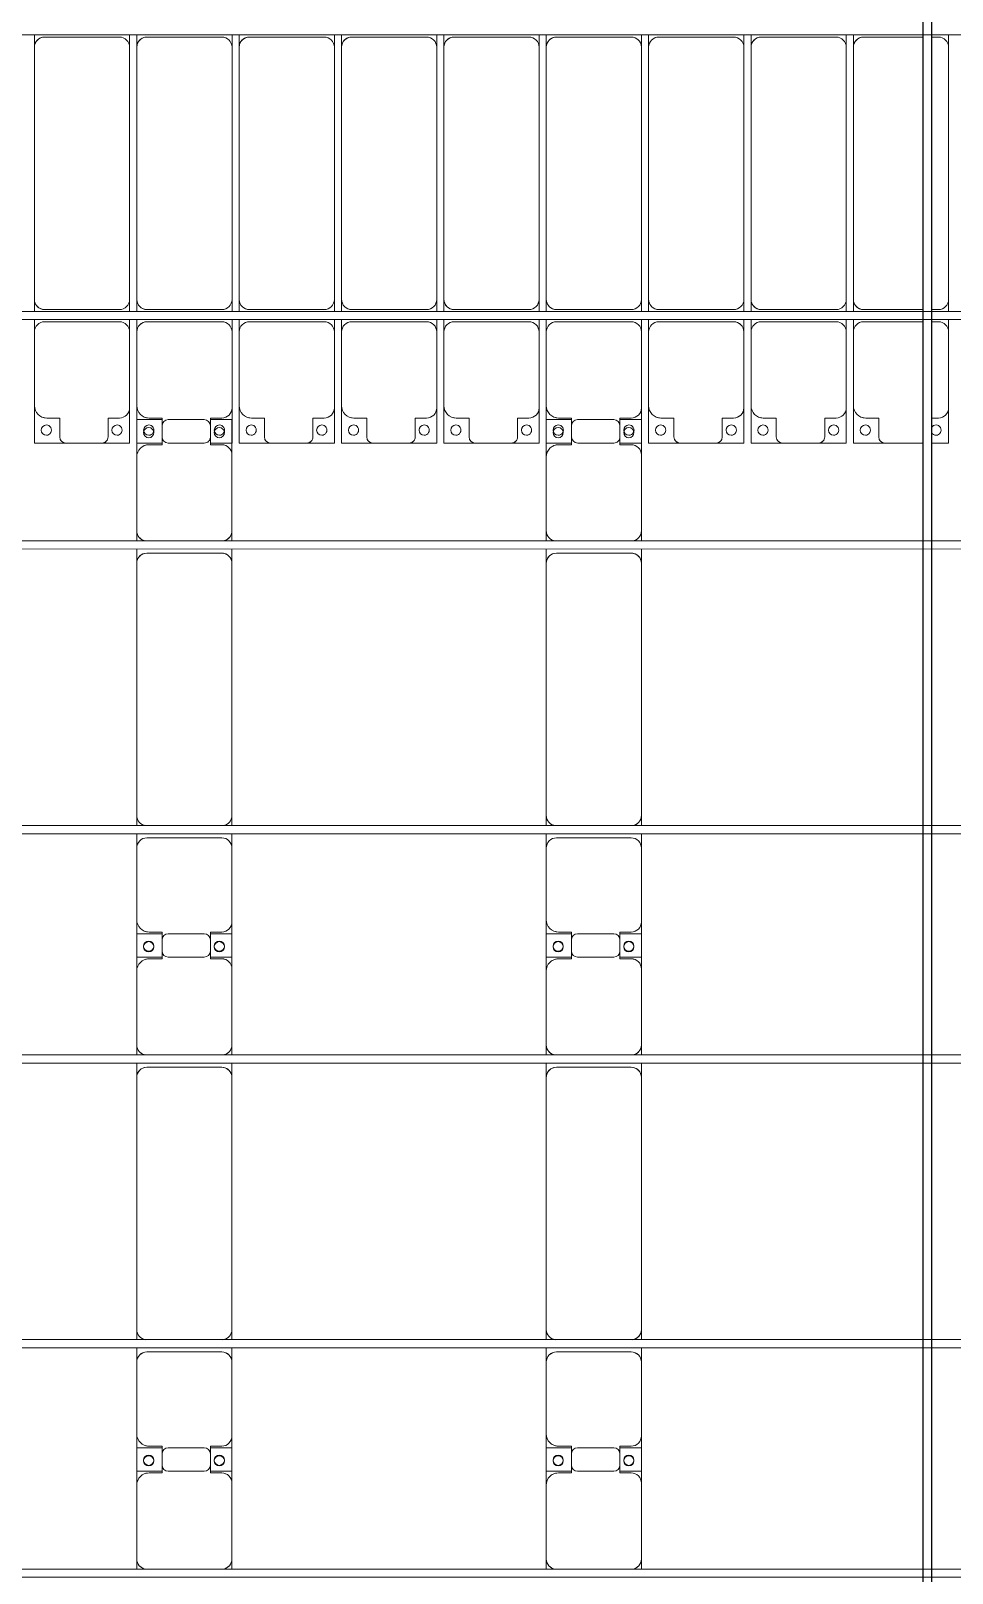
# Model space of a CAD drawing. Header units: millimetres. Extents: x -147246 to 112336, y -213734 to -86506.
# Drawn here: x -132865 to -128365, y -138375 to -130845 of the extents above; entities that cross this region are included whole.
import ezdxf

# ---------------------------------------------------------------- set-up
doc = ezdxf.new("R2010")
doc.units = ezdxf.units.MM
doc.layers.add('A-GENM', color=13, linetype='Continuous', lineweight=9)
doc.layers.add('S-BEAM', color=12, linetype='Continuous', lineweight=9)

# ---------------------------------------------------------------- blocks, each defined once
blk = doc.blocks.new('Dải phao đi lại kèm đỡ invester - DẢI PHAO ĐI LẠI-14853-BỐ TRÍ KHUNG KẾT CẤU BÈ PIN 05')
at = {"layer": 'A-GENM', "color": 7}
for p, q in [((7258.4, 620.3), (7258.4, 680.8)), ((7723.4, 680.8), (7723.4, 620.3)), ((7758.4, 620.3), (7758.4, 680.8)), ((8223.4, 680.8), (8223.4, 620.3)), ((8258.4, 620.3), (8258.4, 680.8)), ((8723.4, 680.8), (8723.4, 620.3)), ((8758.4, 620.3), (8758.4, 680.8)), ((9223.4, 680.8), (9223.4, 620.3)), ((9258.4, 620.3), (9258.4, 680.8)), ((9723.4, 680.8), (9723.4, 620.3)), ((9758.4, 620.3), (9758.4, 680.8)), ((10223.4, 680.8), (10223.4, 620.3)), ((10258.4, 620.3), (10258.4, 680.8)), ((10723.4, 680.8), (10723.4, 620.3)), ((10758.4, 620.3), (10758.4, 680.8)), ((11223.4, 680.8), (11223.4, 620.3)), ((11258.4, 620.3), (11258.4, 680.8)), ((11723.4, 680.8), (11723.4, 620.3)), ((7258.4, 620.3), (7258.4, -610.3)), ((7673.4, 670.3), (7308.4, 670.3)), ((7723.4, -610.3), (7723.4, 620.3)), ((7758.4, 620.3), (7758.4, -610.3)), ((8173.4, 670.3), (7808.4, 670.3)), ((8223.4, -610.3), (8223.4, 620.3)), ((8258.4, 620.3), (8258.4, -610.3)), ((8673.4, 670.3), (8308.4, 670.3)), ((8723.4, -610.3), (8723.4, 620.3)), ((8758.4, 620.3), (8758.4, -610.3)), ((9173.4, 670.3), (8808.4, 670.3)), ((9223.4, -610.3), (9223.4, 620.3)), ((9258.4, 620.3), (9258.4, -610.3)), ((9673.4, 670.3), (9308.4, 670.3)), ((9723.4, -610.3), (9723.4, 620.3)), ((9758.4, 620.3), (9758.4, -610.3)), ((10173.4, 670.3), (9808.4, 670.3)), ((10223.4, -610.3), (10223.4, 620.3)), ((10258.4, 620.3), (10258.4, -610.3)), ((10673.4, 670.3), (10308.4, 670.3)), ((10723.4, -610.3), (10723.4, 620.3)), ((10758.4, 620.3), (10758.4, -610.3)), ((11173.4, 670.3), (10808.4, 670.3)), ((11223.4, -610.3), (11223.4, 620.3)), ((11258.4, 620.3), (11258.4, -610.3)), ((11599.8, 670.3), (11308.4, 670.3)), ((11673.4, 670.3), (11639.8, 670.3)), ((11723.4, -610.3), (11723.4, 620.3)), ((7258.4, -669.2), (7258.4, -610.3)), ((7308.4, -660.3), (7673.4, -660.3)), ((7723.4, -610.3), (7723.4, -669.2)), ((7758.4, -669.2), (7758.4, -610.3)), ((7808.4, -660.3), (8173.4, -660.3)), ((8223.4, -610.3), (8223.4, -669.2)), ((8258.4, -669.2), (8258.4, -610.3)), ((8308.4, -660.3), (8673.4, -660.3)), ((8723.4, -610.3), (8723.4, -669.2)), ((8758.4, -669.2), (8758.4, -610.3)), ((8808.4, -660.3), (9173.4, -660.3)), ((9223.4, -610.3), (9223.4, -669.2)), ((9258.4, -669.2), (9258.4, -610.3)), ((9308.4, -660.3), (9673.4, -660.3)), ((9723.4, -610.3), (9723.4, -669.2)), ((9758.4, -669.2), (9758.4, -610.3)), ((9808.4, -660.3), (10173.4, -660.3)), ((10223.4, -610.3), (10223.4, -669.2)), ((10258.4, -669.2), (10258.4, -610.3)), ((10308.4, -660.3), (10673.4, -660.3)), ((10723.4, -610.3), (10723.4, -669.2)), ((10758.4, -669.2), (10758.4, -610.3)), ((10808.4, -660.3), (11173.4, -660.3)), ((11223.4, -610.3), (11223.4, -669.2)), ((11258.4, -669.2), (11258.4, -610.3)), ((11308.4, -660.3), (11599.8, -660.3)), ((11639.8, -660.3), (11673.4, -660.3)), ((11723.4, -610.3), (11723.4, -669.2)), ((7258.4, -769.7), (7258.4, -709.2)), ((7673.4, -719.7), (7308.4, -719.7)), ((7723.4, -709.2), (7723.4, -769.7)), ((7758.4, -769.7), (7758.4, -709.2)), ((8173.4, -719.7), (7808.4, -719.7)), ((8223.4, -709.2), (8223.4, -769.7)), ((8258.4, -769.7), (8258.4, -709.2)), ((8673.4, -719.7), (8308.4, -719.7)), ((8723.4, -709.2), (8723.4, -769.7)), ((8758.4, -769.7), (8758.4, -709.2)), ((9173.4, -719.7), (8808.4, -719.7)), ((9223.4, -709.2), (9223.4, -769.7)), ((9258.4, -769.7), (9258.4, -709.2)), ((9673.4, -719.7), (9308.4, -719.7)), ((9723.4, -709.2), (9723.4, -769.7)), ((9758.4, -769.7), (9758.4, -709.2)), ((10173.4, -719.7), (9808.4, -719.7)), ((10223.4, -709.2), (10223.4, -769.7)), ((10258.4, -769.7), (10258.4, -709.2)), ((10673.4, -719.7), (10308.4, -719.7)), ((10723.4, -709.2), (10723.4, -769.7)), ((10758.4, -769.7), (10758.4, -709.2)), ((11173.4, -719.7), (10808.4, -719.7)), ((11223.4, -709.2), (11223.4, -769.7)), ((11258.4, -769.7), (11258.4, -709.2)), ((11599.8, -719.7), (11308.4, -719.7)), ((11673.4, -719.7), (11639.8, -719.7)), ((11723.4, -709.2), (11723.4, -769.7)), ((7258.4, -769.7), (7258.4, -1129.7)), ((7723.4, -1139.7), (7723.4, -769.7)), ((7758.4, -769.7), (7758.4, -1129.7)), ((8223.4, -1139.7), (8223.4, -769.7)), ((8258.4, -769.7), (8258.4, -1129.7)), ((8723.4, -1139.7), (8723.4, -769.7)), ((8758.4, -769.7), (8758.4, -1129.7)), ((9223.4, -1139.7), (9223.4, -769.7)), ((9258.4, -769.7), (9258.4, -1129.7)), ((9723.4, -1139.7), (9723.4, -769.7)), ((9758.4, -769.7), (9758.4, -1129.7)), ((10223.4, -1139.7), (10223.4, -769.7)), ((10258.4, -769.7), (10258.4, -1129.7)), ((10723.4, -1139.7), (10723.4, -769.7)), ((10758.4, -769.7), (10758.4, -1129.7)), ((11223.4, -1139.7), (11223.4, -769.7)), ((11258.4, -769.7), (11258.4, -1129.7)), ((11723.4, -1139.7), (11723.4, -769.7)), ((7258.4, -1312.2), (7258.4, -1129.7)), ((7318.4, -1189.7), (7381.8, -1189.7)), ((7381.8, -1189.7), (7381.8, -1282.2)), ((7618.2, -1282.2), (7618.2, -1189.7)), ((7618.2, -1189.7), (7673.4, -1189.7)), ((7723.4, -1139.7), (7723.4, -1312.2)), ((7758.4, -1312.2), (7758.4, -1129.7)), ((7818.4, -1189.7), (7881.8, -1189.7)), ((7881.8, -1189.7), (7881.8, -1282.2)), ((8118.2, -1282.2), (8118.2, -1189.7)), ((8118.2, -1189.7), (8173.4, -1189.7)), ((8223.4, -1139.7), (8223.4, -1312.2)), ((8258.4, -1312.2), (8258.4, -1129.7)), ((8318.4, -1189.7), (8381.8, -1189.7)), ((8381.8, -1189.7), (8381.8, -1282.2)), ((8618.2, -1282.2), (8618.2, -1189.7)), ((8618.2, -1189.7), (8673.4, -1189.7)), ((8723.4, -1139.7), (8723.4, -1312.2)), ((8758.4, -1312.2), (8758.4, -1129.7)), ((8818.4, -1189.7), (8881.8, -1189.7)), ((8881.8, -1189.7), (8881.8, -1282.2)), ((9118.2, -1282.2), (9118.2, -1189.7)), ((9118.2, -1189.7), (9173.4, -1189.7)), ((9223.4, -1139.7), (9223.4, -1312.2)), ((9258.4, -1312.2), (9258.4, -1129.7)), ((9318.4, -1189.7), (9381.8, -1189.7)), ((9381.8, -1189.7), (9381.8, -1282.2)), ((9618.2, -1282.2), (9618.2, -1189.7)), ((9618.2, -1189.7), (9673.4, -1189.7)), ((9723.4, -1139.7), (9723.4, -1312.2)), ((9758.4, -1312.2), (9758.4, -1129.7)), ((9818.4, -1189.7), (9881.8, -1189.7)), ((9881.8, -1189.7), (9881.8, -1282.2)), ((10118.2, -1282.2), (10118.2, -1189.7)), ((10118.2, -1189.7), (10173.4, -1189.7)), ((10223.4, -1139.7), (10223.4, -1312.2)), ((10258.4, -1312.2), (10258.4, -1129.7)), ((10318.4, -1189.7), (10381.8, -1189.7)), ((10381.8, -1189.7), (10381.8, -1282.2)), ((10618.2, -1282.2), (10618.2, -1189.7)), ((10618.2, -1189.7), (10673.4, -1189.7)), ((10723.4, -1139.7), (10723.4, -1312.2)), ((10758.4, -1312.2), (10758.4, -1129.7)), ((10818.4, -1189.7), (10881.8, -1189.7)), ((10881.8, -1189.7), (10881.8, -1282.2)), ((11118.2, -1282.2), (11118.2, -1189.7)), ((11118.2, -1189.7), (11173.4, -1189.7)), ((11223.4, -1139.7), (11223.4, -1312.2)), ((11258.4, -1312.2), (11258.4, -1129.7)), ((11318.4, -1189.7), (11381.8, -1189.7)), ((11381.8, -1189.7), (11381.8, -1282.2)), ((11639.8, -1189.7), (11673.4, -1189.7)), ((11723.4, -1139.7), (11723.4, -1312.2)), ((7411.8, -1312.2), (7258.4, -1312.2)), ((7411.8, -1312.2), (7588.2, -1312.2)), ((7723.4, -1312.2), (7588.2, -1312.2)), ((7881.6, -1312.2), (7758.4, -1312.2)), ((7911.8, -1312.2), (8088.2, -1312.2)), ((8223.4, -1312.2), (8118, -1312.2)), ((8411.8, -1312.2), (8258.4, -1312.2)), ((8411.8, -1312.2), (8588.2, -1312.2)), ((8723.4, -1312.2), (8588.2, -1312.2)), ((8911.8, -1312.2), (8758.4, -1312.2)), ((8911.8, -1312.2), (9088.2, -1312.2)), ((9223.4, -1312.2), (9088.2, -1312.2)), ((9411.8, -1312.2), (9258.4, -1312.2)), ((9411.8, -1312.2), (9588.2, -1312.2)), ((9723.4, -1312.2), (9588.7, -1312.2)), ((9881.6, -1312.2), (9758.4, -1312.2)), ((9911.8, -1312.2), (10088.2, -1312.2)), ((10223.4, -1312.2), (10118, -1312.2)), ((10411.8, -1312.2), (10258.4, -1312.2)), ((10411.8, -1312.2), (10588.2, -1312.2)), ((10723.4, -1312.2), (10588.2, -1312.2)), ((10911.8, -1312.2), (10758.4, -1312.2)), ((10911.8, -1312.2), (11088.2, -1312.2)), ((11223.4, -1312.2), (11088.2, -1312.2)), ((11411.8, -1312.2), (11258.4, -1312.2)), ((11411.8, -1312.2), (11588.2, -1312.2)), ((11599.8, -1312.2), (11588.2, -1312.2)), ((11723.4, -1312.2), (11639.8, -1312.2))]:
    blk.add_line(p, q, dxfattribs=at)
for centre, radius, start, end in [((7308.4, 620.3), 50, 90, 180), ((7308.4, 620.3), 50, 90, 165), ((7673.4, 620.3), 50, 360, 90), ((7673.4, 620.3), 50, 360, 90), ((7808.4, 620.3), 50, 90, 180), ((7808.4, 620.3), 50, 90, 165), ((8173.4, 620.3), 50, 360, 90), ((8173.4, 620.3), 50, 360, 90), ((8308.4, 620.3), 50, 90, 180), ((8308.4, 620.3), 50, 90, 165), ((8673.4, 620.3), 50, 360, 90), ((8673.4, 620.3), 50, 360, 90), ((8808.4, 620.3), 50, 90, 180), ((8808.4, 620.3), 50, 90, 165), ((9173.4, 620.3), 50, 360, 90), ((9173.4, 620.3), 50, 360, 90), ((9308.4, 620.3), 50, 90, 180), ((9308.4, 620.3), 50, 90, 165), ((9673.4, 620.3), 50, 360, 90), ((9673.4, 620.3), 50, 360, 90), ((9808.4, 620.3), 50, 90, 180), ((9808.4, 620.3), 50, 90, 165), ((10173.4, 620.3), 50, 360, 90), ((10173.4, 620.3), 50, 2.9047, 90), ((10308.4, 620.3), 50, 90, 180), ((10308.4, 620.3), 50, 90, 165), ((10673.4, 620.3), 50, 360, 90), ((10673.4, 620.3), 50, 360, 90), ((10808.4, 620.3), 50, 90, 180), ((10808.4, 620.3), 50, 90, 165), ((11173.4, 620.3), 50, 360, 90), ((11173.4, 620.3), 50, 360, 90), ((11308.4, 620.3), 50, 90, 180), ((11308.4, 620.3), 50, 90, 165), ((11673.4, 620.3), 50, 360, 90), ((11673.4, 620.3), 50, 360, 90), ((7308.4, -610.3), 50, 180, 270), ((7308.4, -610.3), 50, 180, 255), ((7673.4, -610.3), 50, 270, 0), ((7673.4, -610.3), 50, 315, 0), ((7808.4, -610.3), 50, 180, 270), ((7808.4, -610.3), 50, 180, 255), ((8173.4, -610.3), 50, 270, 0), ((8173.4, -610.3), 50, 315, 0), ((8308.4, -610.3), 50, 180, 270), ((8308.4, -610.3), 50, 180, 255), ((8673.4, -610.3), 50, 270, 0), ((8673.4, -610.3), 50, 315, 0), ((8808.4, -610.3), 50, 180, 270), ((8808.4, -610.3), 50, 180, 255), ((9173.4, -610.3), 50, 270, 0), ((9173.4, -610.3), 50, 315, 0), ((9308.4, -610.3), 50, 180, 270), ((9308.4, -610.3), 50, 180, 255), ((9673.4, -610.3), 50, 270, 360), ((9673.4, -610.3), 50, 315, 0), ((9808.4, -610.3), 50, 180, 270), ((9808.4, -610.3), 50, 180, 255), ((10173.4, -610.3), 50, 270, 0), ((10173.4, -610.3), 50, 315, 357.13878), ((10308.4, -610.3), 50, 180, 270), ((10308.4, -610.3), 50, 180, 255), ((10673.4, -610.3), 50, 270, 0), ((10673.4, -610.3), 50, 315, 0), ((10808.4, -610.3), 50, 180, 270), ((10808.4, -610.3), 50, 180, 255), ((11173.4, -610.3), 50, 270, 0), ((11173.4, -610.3), 50, 315, 0), ((11308.4, -610.3), 50, 180, 270), ((11308.4, -610.3), 50, 180, 255), ((11673.4, -610.3), 50, 270, 360), ((11673.4, -610.3), 50, 315, 360), ((7308.4, -769.7), 50, 90, 180), ((7308.4, -769.7), 50, 90, 135), ((7673.4, -769.7), 50, 360, 90), ((7673.4, -769.7), 50, 45, 90), ((7808.4, -769.7), 50, 90, 180), ((7808.4, -769.7), 50, 90, 135), ((8173.4, -769.7), 50, 0, 90), ((8173.4, -769.7), 50, 45, 90), ((8308.4, -769.7), 50, 90, 180), ((8308.4, -769.7), 50, 90, 135), ((8673.4, -769.7), 50, 0, 90), ((8673.4, -769.7), 50, 45, 90), ((8808.4, -769.7), 50, 90, 180), ((8808.4, -769.7), 50, 90, 135), ((9173.4, -769.7), 50, 0, 90), ((9173.4, -769.7), 50, 45, 90), ((9308.4, -769.7), 50, 90, 180), ((9308.4, -769.7), 50, 90, 135), ((9673.4, -769.7), 50, 0, 90), ((9673.4, -769.7), 50, 45, 90), ((9808.4, -769.7), 50, 90, 180), ((9808.4, -769.7), 50, 90, 135), ((10173.4, -769.7), 50, 360, 90), ((10173.4, -769.7), 50, 45, 90), ((10308.4, -769.7), 50, 90, 180), ((10308.4, -769.7), 50, 90, 135), ((10673.4, -769.7), 50, 0, 90), ((10673.4, -769.7), 50, 45, 90), ((10808.4, -769.7), 50, 90, 180), ((10808.4, -769.7), 50, 90, 135), ((11173.4, -769.7), 50, 0, 90), ((11173.4, -769.7), 50, 45, 90), ((11308.4, -769.7), 50, 90, 180), ((11308.4, -769.7), 50, 90, 135), ((11673.4, -769.7), 50, 360, 90), ((11673.4, -769.7), 50, 45, 90), ((7318.4, -1129.7), 60, 180, 270), ((7318.4, -1129.7), 60, 240, 270), ((7673.4, -1139.7), 50, 270, 0), ((7673.4, -1139.7), 50, 270, 315), ((7818.4, -1129.7), 60, 180, 270), ((7818.4, -1129.7), 60, 240, 270), ((8173.4, -1139.7), 50, 270, 360), ((8173.4, -1139.7), 50, 270, 315), ((8318.4, -1129.7), 60, 180, 270), ((8318.4, -1129.7), 60, 240, 270), ((8673.4, -1139.7), 50, 270, 0), ((8673.4, -1139.7), 50, 270, 315), ((8818.4, -1129.7), 60, 180, 270), ((8818.4, -1129.7), 60, 240, 270), ((9173.4, -1139.7), 50, 270, 360), ((9173.4, -1139.7), 50, 270, 315), ((9318.4, -1129.7), 60, 180, 270), ((9318.4, -1129.7), 60, 240, 270), ((9673.4, -1139.7), 50, 270, 0), ((9673.4, -1139.7), 50, 270, 315), ((9818.4, -1129.7), 60, 180, 270), ((9818.4, -1129.7), 60, 240, 270), ((10173.4, -1139.7), 50, 270, 360), ((10173.4, -1139.7), 50, 270, 315), ((10318.4, -1129.7), 60, 180, 270), ((10318.4, -1129.7), 60, 240, 270), ((10673.4, -1139.7), 50, 270, 360), ((10673.4, -1139.7), 50, 270, 315), ((10818.4, -1129.7), 60, 180, 270), ((10818.4, -1129.7), 60, 240, 270), ((11173.4, -1139.7), 50, 270, 360), ((11173.4, -1139.7), 50, 270, 315), ((11318.4, -1129.7), 60, 180, 270), ((11318.4, -1129.7), 60, 240, 270), ((11673.4, -1139.7), 50, 270, 360), ((11673.4, -1139.7), 50, 270, 315), ((7316.8, -1248.6), 25, 90, 270), ((7316.8, -1248.6), 25, 270, 90), ((7661.8, -1248.6), 25, 90, 270), ((7661.8, -1248.6), 25, 165, 180), ((7661.8, -1248.6), 25, 270, 90), ((7816.8, -1248.6), 25, 90, 270), ((7816.8, -1248.6), 25, 270, 90), ((8161.8, -1248.6), 25, 90, 270), ((8161.8, -1248.6), 25, 270, 90), ((8316.8, -1248.6), 25, 90, 270), ((8316.8, -1248.6), 25, 270, 90), ((8661.8, -1248.6), 25, 90, 270), ((8661.8, -1248.6), 25, 165, 180), ((8661.8, -1248.6), 25, 270, 90), ((8816.8, -1248.6), 25, 90, 270), ((8816.8, -1248.6), 25, 270, 90), ((9161.8, -1248.6), 25, 90, 270), ((9161.8, -1248.6), 25, 165, 180), ((9161.8, -1248.6), 25, 270, 90), ((9316.8, -1248.6), 25, 90, 270), ((9316.8, -1248.6), 25, 270, 90), ((9661.8, -1248.6), 25, 90, 270), ((9661.8, -1248.6), 25, 165, 180), ((9661.8, -1248.6), 25, 270, 90), ((9816.8, -1248.6), 25, 90, 270), ((9816.8, -1248.6), 25, 270, 90), ((10161.8, -1248.6), 25, 90, 270), ((10161.8, -1248.6), 25, 270, 90), ((10316.8, -1248.6), 25, 90, 270), ((10316.8, -1248.6), 25, 270, 90), ((10661.8, -1248.6), 25, 90, 270), ((10661.8, -1248.6), 25, 165, 180), ((10661.8, -1248.6), 25, 270, 90), ((10816.8, -1248.6), 25, 90, 270), ((10816.8, -1248.6), 25, 270, 90), ((11161.8, -1248.6), 25, 90, 270), ((11161.8, -1248.6), 25, 165, 180), ((11161.8, -1248.6), 25, 270, 90), ((11316.8, -1248.6), 25, 90, 270), ((11316.8, -1248.6), 25, 270, 90), ((11661.8, -1248.6), 25, 90, 150), ((11661.8, -1248.6), 25, 210, 270), ((11661.8, -1248.6), 25, 270, 90), ((7411.8, -1282.2), 30, 180, 270), ((7411.8, -1282.2), 30, 210, 270), ((7588.2, -1282.2), 30, 270, 0), ((7588.2, -1282.2), 30, 270, 330), ((7911.8, -1282.2), 30, 180, 270), ((8088.2, -1282.2), 30, 270, 0), ((8411.8, -1282.2), 30, 180, 270), ((8411.8, -1282.2), 30, 210, 270), ((8588.2, -1282.2), 30, 270, 0), ((8588.2, -1282.2), 30, 270, 330), ((8911.8, -1282.2), 30, 180, 270), ((8911.8, -1282.2), 30, 210, 270), ((9088.2, -1282.2), 30, 270, 0), ((9088.2, -1282.2), 30, 270, 330), ((9411.8, -1282.2), 30, 180, 270), ((9411.8, -1282.2), 30, 210, 270), ((9588.2, -1282.2), 30, 270, 0), ((9588.2, -1282.2), 30, 270.9198, 330), ((9911.8, -1282.2), 30, 180, 270), ((10088.2, -1282.2), 30, 270, 0), ((10411.8, -1282.2), 30, 180, 270), ((10411.8, -1282.2), 30, 210, 270), ((10588.2, -1282.2), 30, 270, 360), ((10588.2, -1282.2), 30, 270, 330), ((10911.8, -1282.2), 30, 180, 270), ((10911.8, -1282.2), 30, 210, 270), ((11088.2, -1282.2), 30, 270, 0), ((11088.2, -1282.2), 30, 270, 330), ((11411.8, -1282.2), 30, 180, 270), ((11411.8, -1282.2), 30, 210, 270), ((11588.2, -1282.2), 30, 270, 285), ((11588.2, -1282.2), 30, 270, 285)]:
    blk.add_arc(centre, radius, start, end, dxfattribs=at)
blk = doc.blocks.new('Dầm C52 - Dầm C52-18775-BỐ TRÍ KHUNG KẾT CẤU BÈ PIN 05')
at = {"layer": 'S-BEAM', "color": 1}
blk.add_line((-74474.3, 20), (74474.3, 20), dxfattribs=at)
blk = doc.blocks.new('Dầm C52 - Dầm C52-18776-BỐ TRÍ KHUNG KẾT CẤU BÈ PIN 05')
at = {"layer": 'S-BEAM', "color": 1}
for p, q in [((-74474.3, 20), (74474.3, 20)), ((74474.3, -20), (-74474.3, -20))]:
    blk.add_line(p, q, dxfattribs=at)
blk = doc.blocks.new('Dầm C52 - Dầm C52-18777-BỐ TRÍ KHUNG KẾT CẤU BÈ PIN 05')
at = {"layer": 'S-BEAM', "color": 1}
for p, q in [((-74474.3, 20), (74474.3, 20)), ((74474.3, -20), (-74474.3, -20))]:
    blk.add_line(p, q, dxfattribs=at)
blk = doc.blocks.new('Dầm C52 - Dầm C52-18778-BỐ TRÍ KHUNG KẾT CẤU BÈ PIN 05')
at = {"layer": 'S-BEAM', "color": 1}
for p, q in [((-74474.3, 20), (74474.3, 20)), ((74474.3, -20), (-74474.3, -20))]:
    blk.add_line(p, q, dxfattribs=at)
blk = doc.blocks.new('Dầm C52 - Hộp 40x60-38180-BỐ TRÍ KHUNG KẾT CẤU BÈ PIN 05')
at = {"layer": 'S-BEAM', "color": 3, "lineweight": 25}
for p, q in [((-38419.7, 20), (38419.7, 20)), ((38419.7, -20), (-38419.7, -20))]:
    blk.add_line(p, q, dxfattribs=at)
blk = doc.blocks.new('Dai phao do pin - DẢI PHAO ĐỠ PIN-35946-BỐ TRÍ KHUNG KẾT CẤU BÈ PIN 05')
at = {"layer": 'A-GENM', "color": 7}
for p, q in [((28330.5, 241.6), (28379.7, 241.6)), ((28739.7, 241.6), (28379.7, 241.6)), ((28739.7, 241.6), (28922.2, 241.6)), ((28807.8, 241.6), (28990.3, 241.6)), ((28807.8, 118.2), (28807.8, 241.6)), ((28922.2, 241.6), (28922.2, 118.2)), ((29340.3, 241.6), (28990.3, 241.6)), ((29340.3, 241.6), (29410.5, 241.6)), ((29450.5, 241.6), (29499.7, 241.6)), ((30730.3, 241.6), (29499.7, 241.6)), ((30730.3, 241.6), (30800.5, 241.6)), ((30840.5, 241.6), (30889.7, 241.6)), ((31249.7, 241.6), (30889.7, 241.6)), ((31249.7, 241.6), (31432.2, 241.6)), ((31317.8, 241.6), (31500.3, 241.6)), ((31317.8, 118.2), (31317.8, 241.6)), ((31432.2, 241.6), (31432.2, 118.2)), ((31850.3, 241.6), (31500.3, 241.6)), ((31850.3, 241.6), (31920.5, 241.6)), ((31960.5, 241.6), (32009.7, 241.6)), ((33240.3, 241.6), (32009.7, 241.6)), ((33240.3, 241.6), (33310.5, 241.6)), ((33350.5, 241.6), (33399.7, 241.6)), ((33759.7, 241.6), (33399.7, 241.6)), ((33759.7, 241.6), (33942.2, 241.6)), ((33942.2, 241.6), (33942.2, 118)), ((28799.7, 118.2), (28799.7, 181.6)), ((28930.3, 181.6), (28930.3, 118.2)), ((29390.3, -173.4), (29390.3, 191.6)), ((30780.3, -173.4), (30780.3, 191.6)), ((31309.7, 118.2), (31309.7, 181.6)), ((31440.3, 181.6), (31440.3, 118.2)), ((31900.3, -173.4), (31900.3, 191.6)), ((33290.3, -173.4), (33290.3, 191.6)), ((33819.7, 118.2), (33819.7, 181.6)), ((28892.2, 118.2), (28799.7, 118.2)), ((28807.8, 88.2), (28807.8, -88.2)), ((28930.3, 118.2), (28837.8, 118.2)), ((28922.2, -88.2), (28922.2, 88.2)), ((31402.2, 118.2), (31309.7, 118.2)), ((31317.8, 88.2), (31317.8, -88.2)), ((31440.3, 118.2), (31347.8, 118.2)), ((31432.2, -88.2), (31432.2, 88.2)), ((33912.2, 118.2), (33819.7, 118.2)), ((33942.2, -88.2), (33942.2, 88.2)), ((28799.7, -173.4), (28799.7, -118.2)), ((28799.7, -118.2), (28892.2, -118.2)), ((28807.8, -223.4), (28807.8, -118.2)), ((28837.8, -118.2), (28930.3, -118.2)), ((28922.2, -118.2), (28922.2, -223.4)), ((28930.3, -118.2), (28930.3, -173.4)), ((31309.7, -173.4), (31309.7, -118.2)), ((31309.7, -118.2), (31402.2, -118.2)), ((31317.8, -223.4), (31317.8, -118.2)), ((31347.8, -118.2), (31440.3, -118.2)), ((31432.2, -118.2), (31432.2, -223.4)), ((31440.3, -118.2), (31440.3, -173.4)), ((33819.7, -173.4), (33819.7, -118.2)), ((33819.7, -118.2), (33912.2, -118.2)), ((33942.2, -118.4), (33942.2, -223.4)), ((28379.7, -223.4), (28330.5, -223.4)), ((28379.7, -223.4), (28749.7, -223.4)), ((28922.2, -223.4), (28749.7, -223.4)), ((28980.3, -223.4), (28807.8, -223.4)), ((28980.3, -223.4), (29340.3, -223.4)), ((29410.5, -223.4), (29340.3, -223.4)), ((29499.7, -223.4), (29450.5, -223.4)), ((29499.7, -223.4), (30730.3, -223.4)), ((30800.5, -223.4), (30730.3, -223.4)), ((30889.7, -223.4), (30840.5, -223.4)), ((30889.7, -223.4), (31259.7, -223.4)), ((31432.2, -223.4), (31259.7, -223.4)), ((31490.3, -223.4), (31317.8, -223.4)), ((31490.3, -223.4), (31850.3, -223.4)), ((31920.5, -223.4), (31850.3, -223.4)), ((32009.7, -223.4), (31960.5, -223.4)), ((32009.7, -223.4), (33240.3, -223.4)), ((33310.5, -223.4), (33240.3, -223.4)), ((33399.7, -223.4), (33350.5, -223.4)), ((33399.7, -223.4), (33769.7, -223.4)), ((33942.2, -223.4), (33769.7, -223.4))]:
    blk.add_line(p, q, dxfattribs=at)
for centre, radius, start, end in [((28379.7, 191.6), 50, 90, 173.05948), ((28379.7, 191.6), 50, 135, 173.05948), ((28739.7, 181.6), 60, 360, 90), ((28990.3, 181.6), 60, 90, 180), ((29340.3, 191.6), 50, 0, 90), ((29340.3, 191.6), 50, 0, 45), ((29499.7, 191.6), 50, 90, 173.05948), ((29499.7, 191.6), 50, 105, 173.05948), ((30730.3, 191.6), 50, 0, 90), ((30730.3, 191.6), 50, 15, 90), ((30889.7, 191.6), 50, 90, 173.05948), ((30889.7, 191.6), 50, 135, 173.05948), ((31249.7, 181.6), 60, 360, 90), ((31500.3, 181.6), 60, 90, 180), ((31850.3, 191.6), 50, 0, 90), ((31850.3, 191.6), 50, 0, 45), ((32009.7, 191.6), 50, 90, 173.05948), ((32009.7, 191.6), 50, 105, 173.05948), ((33240.3, 191.6), 50, 360, 90), ((33240.3, 191.6), 50, 15, 90), ((33399.7, 191.6), 50, 90, 173.05948), ((33399.7, 191.6), 50, 135, 173.05948), ((33759.7, 181.6), 60, 360, 90), ((28739.7, 181.6), 60, 360, 30), ((28858.6, 183.2), 25, 360, 180), ((28858.6, 183.2), 25, 180, 0), ((28861.4, 183.2), 25, 0, 180), ((28861.4, 183.2), 25, 180, 360), ((28990.3, 181.6), 60, 150, 180), ((31249.7, 181.6), 60, 360, 30), ((31368.6, 183.2), 25, 360, 180), ((31368.6, 183.2), 25, 180, 360), ((31371.4, 183.2), 25, 0, 180), ((31371.4, 183.2), 25, 180, 0), ((31500.3, 181.6), 60, 150, 180), ((33759.7, 181.6), 60, 360, 30), ((33878.6, 183.2), 25, 0, 180), ((33878.6, 183.2), 25, 180, 0), ((28837.8, 88.2), 30, 90, 180), ((28892.2, 88.2), 30, 0, 90), ((31347.8, 88.2), 30, 90, 180), ((31402.2, 88.2), 30, 0, 90), ((33912.2, 88.2), 30, 360, 90), ((28837.8, -88.2), 30, 180, 270), ((28858.6, -161.8), 25, 360, 180), ((28861.4, -161.8), 25, 0, 180), ((28892.2, -88.2), 30, 270, 360), ((31347.8, -88.2), 30, 180, 270), ((31368.6, -161.8), 25, 360, 180), ((31371.4, -161.8), 25, 360, 180), ((31402.2, -88.2), 30, 270, 0), ((33878.6, -161.8), 25, 0, 180), ((33912.2, -88.2), 30, 270, 360), ((28379.7, -173.4), 50, 186.94052, 270), ((28379.7, -173.4), 50, 186.94052, 225), ((28749.7, -173.4), 50, 270, 360), ((28749.7, -173.4), 50, 315, 0), ((28858.6, -161.8), 25, 180, 360), ((28861.4, -161.8), 25, 180, 360), ((28980.3, -173.4), 50, 180, 270), ((28980.3, -173.4), 50, 180, 225), ((29340.3, -173.4), 50, 270, 360), ((29340.3, -173.4), 50, 315, 360), ((29499.7, -173.4), 50, 186.94052, 270), ((29499.7, -173.4), 50, 186.94052, 270), ((30730.3, -173.4), 50, 270, 0), ((30730.3, -173.4), 50, 285, 0), ((30889.7, -173.4), 50, 186.94052, 270), ((30889.7, -173.4), 50, 186.94052, 225), ((31259.7, -173.4), 50, 270, 360), ((31259.7, -173.4), 50, 315, 0), ((31368.6, -161.8), 25, 180, 360), ((31371.4, -161.8), 25, 180, 0), ((31490.3, -173.4), 50, 180, 270), ((31490.3, -173.4), 50, 180, 225), ((31850.3, -173.4), 50, 270, 0), ((31850.3, -173.4), 50, 315, 0), ((32009.7, -173.4), 50, 186.94052, 270), ((32009.7, -173.4), 50, 186.94052, 270), ((33240.3, -173.4), 50, 270, 0), ((33240.3, -173.4), 50, 285, 0), ((33399.7, -173.4), 50, 186.94052, 270), ((33399.7, -173.4), 50, 186.94052, 225), ((33769.7, -173.4), 50, 270, 360), ((33769.7, -173.4), 50, 315, 360), ((33878.6, -161.8), 25, 180, 0)]:
    blk.add_arc(centre, radius, start, end, dxfattribs=at)
blk = doc.blocks.new('Dai phao do pin - DẢI PHAO ĐỠ PIN-35977-BỐ TRÍ KHUNG KẾT CẤU BÈ PIN 05')
at = {"layer": 'A-GENM', "color": 7}
for p, q in [((28330.5, 241.6), (28379.7, 241.6)), ((28739.7, 241.6), (28379.7, 241.6)), ((28739.7, 241.6), (28922.2, 241.6)), ((28807.8, 241.6), (28990.3, 241.6)), ((28807.8, 118.2), (28807.8, 241.6)), ((28922.2, 241.6), (28922.2, 118.2)), ((29340.3, 241.6), (28990.3, 241.6)), ((29340.3, 241.6), (29410.5, 241.6)), ((29450.5, 241.6), (29499.7, 241.6)), ((30730.3, 241.6), (29499.7, 241.6)), ((30730.3, 241.6), (30800.5, 241.6)), ((30840.5, 241.6), (30889.7, 241.6)), ((31249.7, 241.6), (30889.7, 241.6)), ((31249.7, 241.6), (31432.2, 241.6)), ((31317.8, 241.6), (31500.3, 241.6)), ((31317.8, 118.2), (31317.8, 241.6)), ((31432.2, 241.6), (31432.2, 118.2)), ((31850.3, 241.6), (31500.3, 241.6)), ((31850.3, 241.6), (31920.5, 241.6)), ((31960.5, 241.6), (32009.7, 241.6)), ((33240.3, 241.6), (32009.7, 241.6)), ((33240.3, 241.6), (33310.5, 241.6)), ((33350.5, 241.6), (33399.7, 241.6)), ((33759.7, 241.6), (33399.7, 241.6)), ((33759.7, 241.6), (33942.2, 241.6)), ((33942.2, 241.6), (33942.2, 118)), ((28799.7, 118.2), (28799.7, 181.6)), ((28930.3, 181.6), (28930.3, 118.2)), ((29390.3, -173.4), (29390.3, 191.6)), ((30780.3, -173.4), (30780.3, 191.6)), ((31309.7, 118.2), (31309.7, 181.6)), ((31440.3, 181.6), (31440.3, 118.2)), ((31900.3, -173.4), (31900.3, 191.6)), ((33290.3, -173.4), (33290.3, 191.6)), ((33819.7, 118.2), (33819.7, 181.6)), ((28892.2, 118.2), (28799.7, 118.2)), ((28807.8, 88.2), (28807.8, -88.2)), ((28930.3, 118.2), (28837.8, 118.2)), ((28922.2, -88.2), (28922.2, 88.2)), ((31402.2, 118.2), (31309.7, 118.2)), ((31317.8, 88.2), (31317.8, -88.2)), ((31440.3, 118.2), (31347.8, 118.2)), ((31432.2, -88.2), (31432.2, 88.2)), ((33912.2, 118.2), (33819.7, 118.2)), ((33942.2, -88.2), (33942.2, 88.2)), ((28799.7, -173.4), (28799.7, -118.2)), ((28799.7, -118.2), (28892.2, -118.2)), ((28807.8, -223.4), (28807.8, -118.2)), ((28837.8, -118.2), (28930.3, -118.2)), ((28922.2, -118.2), (28922.2, -223.4)), ((28930.3, -118.2), (28930.3, -173.4)), ((31309.7, -173.4), (31309.7, -118.2)), ((31309.7, -118.2), (31402.2, -118.2)), ((31317.8, -223.4), (31317.8, -118.2)), ((31347.8, -118.2), (31440.3, -118.2)), ((31432.2, -118.2), (31432.2, -223.4)), ((31440.3, -118.2), (31440.3, -173.4)), ((33819.7, -173.4), (33819.7, -118.2)), ((33819.7, -118.2), (33912.2, -118.2)), ((33942.2, -118.4), (33942.2, -223.4)), ((28379.7, -223.4), (28330.5, -223.4)), ((28379.7, -223.4), (28749.7, -223.4)), ((28922.2, -223.4), (28749.7, -223.4)), ((28980.3, -223.4), (28807.8, -223.4)), ((28980.3, -223.4), (29340.3, -223.4)), ((29410.5, -223.4), (29340.3, -223.4)), ((29499.7, -223.4), (29450.5, -223.4)), ((29499.7, -223.4), (30730.3, -223.4)), ((30800.5, -223.4), (30730.3, -223.4)), ((30889.7, -223.4), (30840.5, -223.4)), ((30889.7, -223.4), (31259.7, -223.4)), ((31432.2, -223.4), (31259.7, -223.4)), ((31490.3, -223.4), (31317.8, -223.4)), ((31490.3, -223.4), (31850.3, -223.4)), ((31920.5, -223.4), (31850.3, -223.4)), ((32009.7, -223.4), (31960.5, -223.4)), ((32009.7, -223.4), (33240.3, -223.4)), ((33310.5, -223.4), (33240.3, -223.4)), ((33399.7, -223.4), (33350.5, -223.4)), ((33399.7, -223.4), (33769.7, -223.4)), ((33942.2, -223.4), (33769.7, -223.4))]:
    blk.add_line(p, q, dxfattribs=at)
for centre, radius, start, end in [((28379.7, 191.6), 50, 90, 173.05948), ((28379.7, 191.6), 50, 135, 173.05948), ((28739.7, 181.6), 60, 360, 90), ((28990.3, 181.6), 60, 90, 180), ((29340.3, 191.6), 50, 0, 90), ((29340.3, 191.6), 50, 0, 45), ((29499.7, 191.6), 50, 90, 173.05948), ((29499.7, 191.6), 50, 105, 173.05948), ((30730.3, 191.6), 50, 0, 90), ((30730.3, 191.6), 50, 15, 90), ((30889.7, 191.6), 50, 90, 173.05948), ((30889.7, 191.6), 50, 135, 173.05948), ((31249.7, 181.6), 60, 360, 90), ((31500.3, 181.6), 60, 90, 180), ((31850.3, 191.6), 50, 0, 90), ((31850.3, 191.6), 50, 0, 45), ((32009.7, 191.6), 50, 90, 173.05948), ((32009.7, 191.6), 50, 105, 173.05948), ((33240.3, 191.6), 50, 360, 90), ((33240.3, 191.6), 50, 15, 90), ((33399.7, 191.6), 50, 90, 173.05948), ((33399.7, 191.6), 50, 135, 173.05948), ((33759.7, 181.6), 60, 360, 90), ((28739.7, 181.6), 60, 360, 30), ((28858.6, 183.2), 25, 360, 180), ((28858.6, 183.2), 25, 180, 0), ((28861.4, 183.2), 25, 0, 180), ((28861.4, 183.2), 25, 180, 360), ((28990.3, 181.6), 60, 150, 180), ((31249.7, 181.6), 60, 360, 30), ((31368.6, 183.2), 25, 360, 180), ((31368.6, 183.2), 25, 180, 360), ((31371.4, 183.2), 25, 0, 180), ((31371.4, 183.2), 25, 180, 0), ((31500.3, 181.6), 60, 150, 180), ((33759.7, 181.6), 60, 360, 30), ((33878.6, 183.2), 25, 0, 180), ((33878.6, 183.2), 25, 180, 0), ((28837.8, 88.2), 30, 90, 180), ((28892.2, 88.2), 30, 0, 90), ((31347.8, 88.2), 30, 90, 180), ((31402.2, 88.2), 30, 0, 90), ((33912.2, 88.2), 30, 360, 90), ((28837.8, -88.2), 30, 180, 270), ((28858.6, -161.8), 25, 360, 180), ((28861.4, -161.8), 25, 0, 180), ((28892.2, -88.2), 30, 270, 360), ((31347.8, -88.2), 30, 180, 270), ((31368.6, -161.8), 25, 360, 180), ((31371.4, -161.8), 25, 360, 180), ((31402.2, -88.2), 30, 270, 0), ((33878.6, -161.8), 25, 0, 180), ((33912.2, -88.2), 30, 270, 360), ((28379.7, -173.4), 50, 186.94052, 270), ((28379.7, -173.4), 50, 186.94052, 225), ((28749.7, -173.4), 50, 270, 360), ((28749.7, -173.4), 50, 315, 0), ((28858.6, -161.8), 25, 180, 360), ((28861.4, -161.8), 25, 180, 360), ((28980.3, -173.4), 50, 180, 270), ((28980.3, -173.4), 50, 180, 225), ((29340.3, -173.4), 50, 270, 360), ((29340.3, -173.4), 50, 315, 360), ((29499.7, -173.4), 50, 186.94052, 270), ((29499.7, -173.4), 50, 186.94052, 269.1767), ((30730.3, -173.4), 50, 270, 0), ((30730.3, -173.4), 50, 285, 0), ((30889.7, -173.4), 50, 186.94052, 270), ((30889.7, -173.4), 50, 186.94052, 225), ((31259.7, -173.4), 50, 270, 360), ((31259.7, -173.4), 50, 315, 0), ((31368.6, -161.8), 25, 180, 360), ((31371.4, -161.8), 25, 180, 0), ((31490.3, -173.4), 50, 180, 270), ((31490.3, -173.4), 50, 180, 225), ((31850.3, -173.4), 50, 270, 0), ((31850.3, -173.4), 50, 315, 0), ((32009.7, -173.4), 50, 186.94052, 270), ((32009.7, -173.4), 50, 186.94052, 269.08839), ((33240.3, -173.4), 50, 270, 0), ((33240.3, -173.4), 50, 285, 0), ((33399.7, -173.4), 50, 186.94052, 270), ((33399.7, -173.4), 50, 186.94052, 225), ((33769.7, -173.4), 50, 270, 360), ((33769.7, -173.4), 50, 315, 360), ((33878.6, -161.8), 25, 180, 0)]:
    blk.add_arc(centre, radius, start, end, dxfattribs=at)
blk = doc.blocks.new('HOBANMONG_BEPIN 5_rvt-1-BỐ TRÍ KHUNG KẾT CẤU BÈ PIN 05')
at = {"layer": 'A-GENM', "color": 3, "lineweight": 25}
for name, p, rotation in [('Dải phao đi lại kèm đỡ invester - DẢI PHAO ĐI LẠI-14853-BỐ TRÍ KHUNG KẾT CẤU BÈ PIN 05', (-140105.4, -131545.4), 359.9997710135151), ('Dai phao do pin - DẢI PHAO ĐỠ PIN-35946-BỐ TRÍ KHUNG KẾT CẤU BÈ PIN 05', (-132105.8, -166685.1), 89.99977101252024), ('Dai phao do pin - DẢI PHAO ĐỠ PIN-35977-BỐ TRÍ KHUNG KẾT CẤU BÈ PIN 05', (-130105.8, -166685.1), 89.99977101252024)]:
    blk.add_blockref(name, p, dxfattribs=dict(at, rotation=rotation))
at = {"layer": 'S-BEAM', "color": 3, "lineweight": 25}
for name, p, rotation in [('Dầm C52 - Hộp 40x60-38180-BỐ TRÍ KHUNG KẾT CẤU BÈ PIN 05', (-128485.6, -130974.3), 269.9997710125197), ('Dầm C52 - Dầm C52-18775-BỐ TRÍ KHUNG KẾT CẤU BÈ PIN 05', (-66080, -130844.9), 179.9997710135151), ('Dầm C52 - Dầm C52-18776-BỐ TRÍ KHUNG KẾT CẤU BÈ PIN 05', (-66080, -132234.9), 179.9997710135151), ('Dầm C52 - Dầm C52-18776-BỐ TRÍ KHUNG KẾT CẤU BÈ PIN 05', (-66080, -133354.9), 179.9997710135151), ('Dầm C52 - Dầm C52-18777-BỐ TRÍ KHUNG KẾT CẤU BÈ PIN 05', (-66080, -134744.9), 179.9997710135151), ('Dầm C52 - Dầm C52-18777-BỐ TRÍ KHUNG KẾT CẤU BÈ PIN 05', (-66080, -135864.9), 179.9997710135151), ('Dầm C52 - Dầm C52-18778-BỐ TRÍ KHUNG KẾT CẤU BÈ PIN 05', (-66080, -137254.9), 179.9997710135151), ('Dầm C52 - Dầm C52-18778-BỐ TRÍ KHUNG KẾT CẤU BÈ PIN 05', (-66080, -138374.9), 179.9997710135151)]:
    blk.add_blockref(name, p, dxfattribs=dict(at, rotation=rotation))

msp = doc.modelspace()

# ---------------------------------------------------------------- block references
at = {"lineweight": 5}
msp.add_blockref('HOBANMONG_BEPIN 5_rvt-1-BỐ TRÍ KHUNG KẾT CẤU BÈ PIN 05', (0, 0), dxfattribs=at)

doc.saveas('drawing.dxf')
